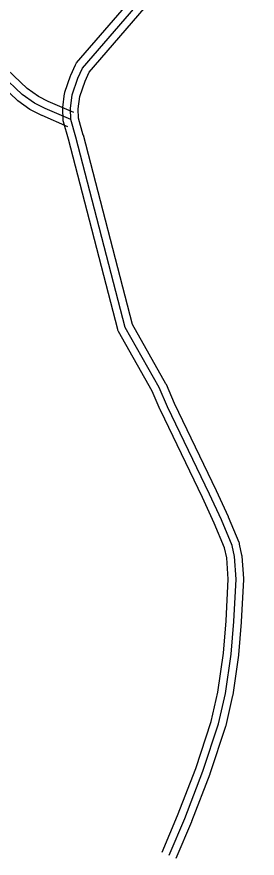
# Model space of a CAD drawing. Header units: metres. Extents: x -746 to 502, y -636 to 300.
# Drawn here: x -318.8 to -225.4, y -636.4 to -309.4 of the extents above; entities that cross this region are included whole.
import ezdxf

# ---------------------------------------------------------------- set-up
doc = ezdxf.new("R2010")
doc.units = ezdxf.units.M
doc.layers.add('TOPO_ROAD', color=3, linetype='Continuous')

msp = doc.modelspace()

# ---------------------------------------------------------------- linework, layer by layer
at = {"layer": 'TOPO_ROAD', "color": 3}
for points, elevation in [([(-297.77, -349.32), (-307.81, -344.99), (-311.95, -342.97), (-316.67, -339.57), (-324.66, -332.03), (-336.6, -320.81), (-339.24, -316.61), (-340.98, -312.08), (-341.22, -308.57), (-340.39, -304.67), (-337.57, -299.41), (-301.32, -244.61), (-283.95, -219.78), (-274.57, -206.46), (-261.93, -191.67), (-254.51, -185.37), (-226.94, -168.34)], 582.56), ([(-259.55, -635.24), (-253.54, -620.95), (-246.44, -602.54), (-240.35, -584.14), (-237.73, -572.46), (-235.45, -557.09), (-234.44, -544.38), (-233.59, -527.95), (-234.24, -519.2), (-235.14, -514.93), (-239.29, -504.96), (-243.86, -494.92), (-260.28, -460.93), (-263.43, -453.52), (-276.67, -430.16), (-295.82, -356.19), (-297.77, -349.32), (-297.96, -344.98), (-297.23, -339.66), (-295.05, -333.23), (-293.28, -329.29), (-251.81, -281.29)], 597.72)]:
    msp.add_lwpolyline(points, dxfattribs=dict(at, elevation=elevation))
at = {"layer": 'TOPO_ROAD', "color": 251}
for points, elevation in [([(-296.58, -346.57), (-306.56, -342.26), (-310.4, -340.39), (-314.75, -337.25), (-322.6, -329.85), (-322.61, -329.84), (-334.27, -318.89), (-336.54, -315.27), (-338.02, -311.43), (-338.2, -308.78), (-337.55, -305.71), (-334.99, -300.95), (-298.83, -246.29), (-281.5, -221.5), (-272.19, -208.3), (-259.81, -193.8), (-252.74, -187.8), (-225.37, -170.9)], 582.56), ([(-262.32, -634.08), (-256.32, -619.83), (-249.26, -601.53), (-243.24, -583.33), (-240.68, -571.91), (-238.43, -556.75), (-237.43, -544.18), (-236.6, -527.98), (-237.21, -519.62), (-238.02, -515.82), (-242.04, -506.15), (-246.58, -496.2), (-262.98, -462.23), (-263.04, -462.1), (-266.12, -454.85), (-279.28, -431.64), (-279.4, -431.4), (-279.5, -431.16), (-279.58, -430.91), (-298.72, -356.98), (-300.66, -350.14), (-300.73, -349.8), (-300.77, -349.45), (-300.96, -345.11), (-300.96, -344.84), (-300.93, -344.57), (-300.2, -339.25), (-300.15, -338.97), (-300.07, -338.7), (-297.89, -332.27), (-297.78, -332.01), (-296.02, -328.07), (-295.89, -327.81), (-295.73, -327.56), (-295.55, -327.33), (-254.08, -279.33)], 597.72), ([(-256.79, -636.41), (-250.77, -622.11), (-250.74, -622.03), (-243.64, -603.62), (-243.59, -603.48), (-237.5, -585.08), (-237.42, -584.79), (-234.8, -573.12), (-234.76, -572.9), (-232.48, -557.53), (-232.46, -557.33), (-231.45, -544.61), (-231.44, -544.53), (-230.6, -528.1), (-230.6, -527.73), (-231.24, -518.98), (-231.3, -518.58), (-232.2, -514.31), (-232.27, -514.03), (-232.37, -513.77), (-236.52, -503.8), (-236.56, -503.71), (-241.13, -493.68), (-241.16, -493.62), (-257.54, -459.69), (-260.66, -452.35), (-260.82, -452.04), (-273.87, -429.02), (-292.92, -355.44), (-292.94, -355.38), (-294.79, -348.84), (-294.95, -345.12), (-294.3, -340.35), (-292.25, -334.33), (-290.72, -330.92), (-249.54, -283.25)], 597.72), ([(-298.96, -352.08), (-309, -347.74), (-309.13, -347.68), (-313.26, -345.67), (-313.49, -345.55), (-313.7, -345.41), (-318.42, -342.01), (-318.72, -341.76), (-326.72, -334.22)], 582.56)]:
    msp.add_lwpolyline(points, dxfattribs=dict(at, elevation=elevation))

doc.saveas('drawing.dxf')
